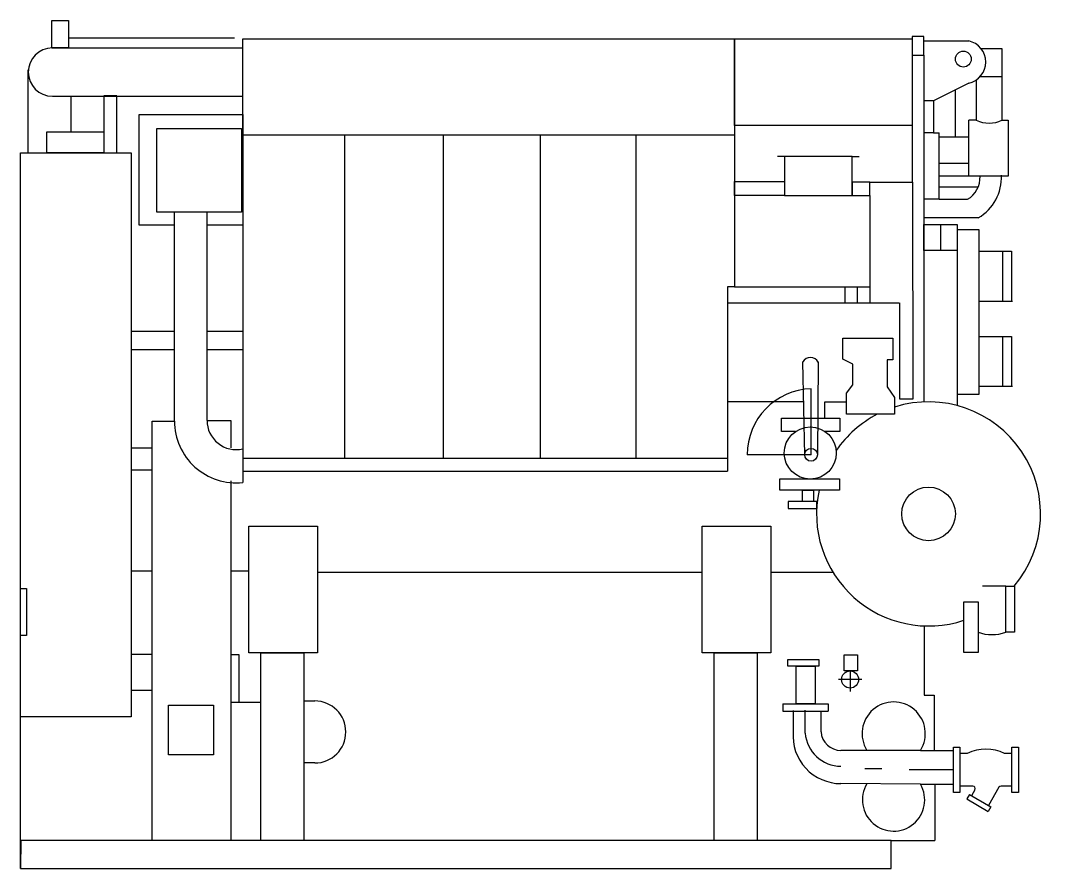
# Model space of a CAD drawing. Header units: millimetres. Extents: x 231894 to 495193, y 184583 to 303652.
# Drawn here: x 468756 to 475162, y 198157 to 203433 of the extents above; entities that cross this region are included whole.
import ezdxf

# ---------------------------------------------------------------- set-up
doc = ezdxf.new("R2010")
doc.units = ezdxf.units.MM
doc.layers.add('M-HVAC-RETN', color=82, linetype='Continuous')

# ---------------------------------------------------------------- blocks, each defined once
blk = doc.blocks.new('Chiller')
at = {"layer": 'M-HVAC-RETN', "color": 1}
for p, q in [((169780.9, 808.2), (170813.1, 808.2)), ((175106.3, 789.6), (175385.1, 789.6)), ((169676.3, 745.7), (170865.4, 745.7)), ((175462.2, 741.8), (175592.3, 741.8)), ((175592.3, 741.8), (175592.3, 296.1)), ((175032.7, 700.7), (175105.7, 700.7)), ((175105.7, 700.7), (175105.7, -1457.1)), ((169529.7, 93.6), (169529.7, 608.9)), ((175385.1, 526.6), (175164.9, 415.8)), ((175432.1, 546.6), (175432.1, 296.1)), ((175456.3, 567.5), (175592.3, 567.5)), ((175300.1, 483.8), (175300.1, 191.4)), ((169679.9, 445.5), (170865.4, 445.5)), ((169794.5, 445.5), (169794.5, 224)), ((175164.9, 415.8), (175105.7, 415.8)), ((175164.9, 415.8), (175164.9, 217)), ((175035.7, -89.5), (175035.7, 262.5)), ((175386.2, -52.8), (175386.2, 296.1)), ((175432.1, 296.1), (175386.2, 296.1)), ((175592.3, 296.1), (175631.1, 296.1)), ((175631.1, 296.1), (175631.1, -52.8)), ((171501.1, -1807.3), (171501.1, 203.3)), ((172116.1, -1807.3), (172116.1, 203.3)), ((172718.4, -1807.3), (172718.4, 203.3)), ((173313.7, -1807.3), (173313.7, 203.3)), ((173926.7, 203.3), (173926.7, -740.2)), ((175164.9, 217), (175105.7, 217)), ((175164.9, 217), (175200.4, 217)), ((175200.4, -196.3), (175200.4, 217)), ((175386.2, 191.4), (175200.4, 191.4)), ((169482, -4359.9), (169482, 93.6)), ((169482, 93.6), (170171.2, 93.6)), ((170171.2, 93.6), (170171.2, -3417.6)), ((174237.3, 71), (174194.6, 71)), ((174659.8, 71), (174702.5, 71)), ((175200.4, 28.6), (175386.2, 28.6)), ((175386.2, -52.8), (175200.4, -52.8)), ((175631.1, -52.8), (175386.2, -52.8)), ((174769.9, -89.5), (175035.7, -89.5)), ((175035.7, -89.5), (175037, -1440.3)), ((175443.7, -120.4), (175200.4, -120.4)), ((174769.9, -173.3), (174769.9, -740.2)), ((175200.4, -196.3), (175105.7, -196.3)), ((175200.4, -196.3), (175377.5, -196.3)), ((170440.3, -1576.3), (170440.3, -275.4)), ((170642.8, -1572), (170642.8, -275.4)), ((175444.7, -311.3), (175105.7, -311.3)), ((170865.4, -356.7), (170865.4, -1749.3)), ((175209.1, -352.1), (175209.1, -514.8)), ((175312.4, -384.8), (175449, -384.8)), ((175312.4, -384.8), (175312.4, -1479.4)), ((175449, -384.8), (175449, -1410.4)), ((175449, -519.9), (175651.4, -519.9)), ((175595.9, -519.9), (175595.9, -830)), ((175651.4, -519.9), (175651.4, -830)), ((173883, -740.2), (173883, -1888.9)), ((173926.7, -740.2), (173883, -740.2)), ((173926.7, -740.2), (174769.9, -740.2)), ((174616.2, -839.9), (174616.2, -740.2)), ((174692.3, -839.9), (174692.3, -740.2)), ((174769.9, -740.2), (174769.9, -839.9)), ((175449, -830), (175657, -830)), ((173883, -839.9), (174951.3, -839.9)), ((174956.3, -1440.3), (174956.3, -839.9)), ((170171.2, -1015.7), (170440.3, -1015.7)), ((170642.8, -1015.7), (170865.4, -1015.7)), ((175449, -1049.3), (175651.4, -1049.3)), ((175595.9, -1049.3), (175595.9, -1359.4)), ((175651.4, -1049.3), (175651.4, -1359.4)), ((170171.2, -1131.1), (170440.3, -1131.1)), ((170642.8, -1131.1), (170865.4, -1131.1)), ((174363.8, -1787.4), (174352.1, -1208.2)), ((174448.1, -1208.2), (174442.9, -1784.8)), ((174403.4, -1786.1), (174403.4, -1375.2)), ((175449, -1359.4), (175657, -1359.4)), ((174357.1, -1456.4), (173883, -1456.4)), ((174488.3, -1558.8), (174488.3, -1456.4)), ((174488.3, -1456.4), (174624.9, -1456.4)), ((175037, -1440.3), (174956.3, -1440.3)), ((175449, -1410.4), (175311.2, -1410.4)), ((170302.1, -4187.1), (170302.1, -1576.3)), ((170302.1, -1576.3), (170440.3, -1576.3)), ((170642.8, -1572), (170790, -1572)), ((170790, -1572), (170790, -1742.2)), ((170171.2, -1742.1), (170302.1, -1742.1)), ((170865.4, -1749.3), (170865.4, -1958.4)), ((174403.4, -1786.1), (174005.7, -1786.1)), ((170865.4, -1807.3), (173883, -1807.3)), ((170171.2, -1879.8), (170302.1, -1879.8)), ((170865.4, -1888.9), (173883, -1888.9)), ((170790, -1948.2), (170790, -4187.1)), ((170302.1, -2511.2), (170171.2, -2511.2)), ((170902.2, -2511.2), (170790, -2511.2)), ((173724.8, -2519.3), (171330.6, -2519.3)), ((174540.3, -2519.3), (174153.2, -2519.3)), ((175616, -2603.7), (175470.6, -2603.7)), ((175107.9, -2850.8), (175107.9, -3281.6)), ((170302.1, -3029.4), (170171.2, -3029.4)), ((170790, -3029.4), (170840.2, -3029.4)), ((170840.2, -3029.4), (170840.2, -3327.4)), ((174646.5, -3131.1), (174646.5, -3258)), ((174719.3, -3184.4), (174573.7, -3184.4)), ((170171.2, -3250.5), (170302.1, -3250.5)), ((170978.5, -3327.4), (170790, -3327.4)), ((171314, -3318.2), (171245.9, -3318.2)), ((175107.9, -3281.6), (175170.3, -3281.6)), ((175170.3, -3281.6), (175170.3, -3625.6)), ((174227.6, -3334.8), (174227.6, -3380.5)), ((174227.6, -3334.8), (174511, -3334.8)), ((174227.6, -3380.5), (174511, -3380.5)), ((174292.1, -3377.5), (174292.1, -3510.1)), ((174367.1, -3517.4), (174367.1, -3374.6)), ((174465.4, -3388.3), (174465.4, -3510.1)), ((174511, -3334.8), (174511, -3380.5)), ((170171.2, -3417.6), (169482, -3417.6)), ((175085, -3625.6), (174589.8, -3625.6)), ((175085, -3625.6), (175290.2, -3625.6)), ((175376.3, -3644.9), (175330, -3644.9)), ((175653.6, -3644.9), (175608, -3644.9)), ((171314, -3703.7), (171245.9, -3703.7)), ((174843.8, -3740.2), (174738.3, -3740.2)), ((175290.2, -3746.1), (175015.2, -3746.1)), ((175085, -3836.5), (174589.8, -3832.2)), ((175085, -3836.5), (175290.2, -3836.5)), ((175174.1, -3836.5), (175174.1, -4187.1)), ((175410, -3847.2), (175330, -3847.2)), ((175389, -3899.8), (175372.8, -3927.8)), ((175389, -3899.8), (175522.1, -3976.6)), ((175424, -3871.5), (175403, -3907.9)), ((175573.5, -3855.3), (175508.1, -3968.5)), ((175653.6, -3847.2), (175587.5, -3847.2)), ((175372.8, -3927.8), (175505.9, -4004.7)), ((175522.1, -3976.6), (175505.9, -4004.7)), ((169483.7, -4187.1), (169482, -4359.9)), ((174902, -4187.1), (169483.7, -4187.1)), ((174902, -4359.9), (174902, -4187.1)), ((174902, -4187.1), (175174.1, -4187.1)), ((169482, -4359.9), (174902, -4359.9))]:
    blk.add_line(p, q, dxfattribs=at)
for points in [[(169780.9, 745.7), (169676.3, 745.7), (169676.3, 916), (169780.9, 916)], [(170865.4, 802.3), (173926.7, 802.3), (173926.7, 203.3), (170865.4, 203.3)], [(173926.7, 802.3), (175032.7, 802.3), (175032.7, 262.5), (173926.7, 262.5)], [(175032.7, 700.7), (175106.3, 700.7), (175106.3, 816.1), (175032.7, 816.1)], [(169999.4, 93.6), (170080.8, 93.6), (170080.8, 448.4), (169999.4, 448.4)], [(169645.3, 224), (169999.4, 224), (169999.4, 93.6), (169645.3, 93.6)], [(170329.8, 244.3), (170857.3, 244.3), (170857.3, -275.4), (170329.8, -275.4)], [(174237.3, -173.3), (174659.8, -173.3), (174659.8, 71), (174237.3, 71)], [(173926.7, -86.2), (174237.3, -86.2), (174237.3, -173.3), (173926.7, -173.3)], [(174659.8, -173.3), (174769.9, -173.3), (174769.9, -89.5), (174659.8, -89.5)], [(175105.7, -352.1), (175312.4, -352.1), (175312.4, -514.8), (175105.7, -514.8)], [(174209, -1935.7), (174580, -1935.7), (174580, -2006.6), (174209, -2006.6)], [(174417.7, -2076.4), (174350, -2076.4), (174350, -2006.6), (174417.7, -2006.6)], [(174261.1, -2121), (174438.7, -2121), (174438.7, -2076.3), (174261.1, -2076.3)], [(170902.2, -2230.8), (171330.6, -2230.8), (171330.6, -3018.4), (170902.2, -3018.4)], [(173724.8, -2230.8), (174153.2, -2230.8), (174153.2, -3018.4), (173724.8, -3018.4)], [(169519.1, -2910), (169482, -2910), (169482, -2618.6), (169519.1, -2618.6)], [(175616, -2603.7), (175671.1, -2603.7), (175671.1, -2889.9), (175616, -2889.9)], [(175355.4, -2700), (175443.6, -2700), (175443.6, -3015.8), (175355.4, -3015.8)], [(170978.5, -3018.4), (171245.9, -3018.4), (171245.9, -4187.1), (170978.5, -4187.1)], [(173801.1, -3018.4), (174068.5, -3018.4), (174068.5, -4187.1), (173801.1, -4187.1)], [(174259.4, -3059.6), (174452.8, -3059.6), (174452.8, -3101.5), (174259.4, -3101.5)], [(174610.4, -3031.8), (174692.5, -3031.8), (174692.5, -3131.1), (174610.4, -3131.1)], [(174310.3, -3101.6), (174428.8, -3101.6), (174428.8, -3334.8), (174310.3, -3334.8)], [(170403.1, -3343.7), (170683.6, -3343.7), (170683.6, -3652.3), (170403.1, -3652.3)], [(175330.6, -3604.5), (175330.6, -3887.6), (175290.2, -3887.6), (175290.2, -3604.5)], [(175694.7, -3604.5), (175694.7, -3887.6), (175654.2, -3887.6), (175654.2, -3604.5)]]:
    blk.add_lwpolyline(points, close=True, dxfattribs=at)
for points in [[(170440.3, -356.7), (170220.6, -356.7), (170220.6, 332.1), (170865.4, 332.1), (170865.4, -356.7), (170642.8, -356.7)], [(174600.6, -1190.5), (174600.6, -1060.4), (174913.4, -1060.4), (174913.4, -1194.6), (174876.4, -1194.6), (174876.4, -1363.6), (174923.9, -1430.1), (174923.9, -1533.7), (174624.9, -1533.7), (174624.9, -1401.7), (174662.9, -1350), (174662.9, -1221.1), (174600.6, -1190.5)], [(174307.6, -1640.9), (174218.5, -1640.9), (174218.5, -1558.8), (174582.5, -1558.8), (174582.5, -1640.9), (174489.5, -1640.9)]]:
    blk.add_lwpolyline(points, dxfattribs=at)
for centre, radius in [((175351.7, 676.4), 49.4), ((174398.6, -1775.1), 162.1), ((174403.4, -1786.1), 39.6), ((175135.1, -2153.9), 166.8), ((174646.5, -3184.4), 53.3)]:
    blk.add_circle(centre, radius, dxfattribs=at)
for centre, radius, start, end in [((175357, 658.1), 134.4, 282.05143, 77.94857), ((169679.9, 595.6), 150.1, 90, 270), ((175512.2, 458.9), 181.4, 243.80262, 296.19738), ((175298.1, -60.3), 157.5, 300.28683, 2.7432), ((175298.1, -60.3), 290.7, 300.28683, 2.7432), ((174399.9, -1234.7), 54.7, 28.02761, 150.94179), ((174416.8, -1786.1), 411.1, 91.86579, 180), ((175135.1, -2153.9), 697.4, 319.83959, 107.62306), ((175135.1, -2153.9), 697.4, 117.22488, 145.55932), ((170824.4, -1576.3), 384.2, 180, 276.12131), ((170824.7, -1572), 182, 180, 282.91927), ((175135.1, -2153.9), 697.4, 167.8083, 288.41692), ((175529.8, -2654.3), 250.8, 249.90276, 290.09724), ((171314, -3510.9), 192.8, 270, 90), ((174918, -3521.1), 197, 327.98081, 212.01919), ((174589.8, -3533.6), 298.6, 175.47549, 270), ((174589.8, -3500.8), 223.2, 184.24775, 270), ((174589.8, -3500.8), 124.7, 184.24775, 270), ((175492.1, -3873.9), 256.6, 63.15362, 116.84638), ((174917.2, -3933.7), 194, 148.94766, 30.06514), ((175410, -3863.4), 16.2, 330, 90), ((175587.5, -3863.4), 16.2, 90, 150)]:
    blk.add_arc(centre, radius, start, end, dxfattribs=at)

msp = doc.modelspace()

# ---------------------------------------------------------------- block references
at = {"layer": 'M-HVAC-RETN', "color": 1}
msp.add_blockref('Chiller', (299274.5, 202516.8), dxfattribs=at)

doc.saveas('drawing.dxf')
